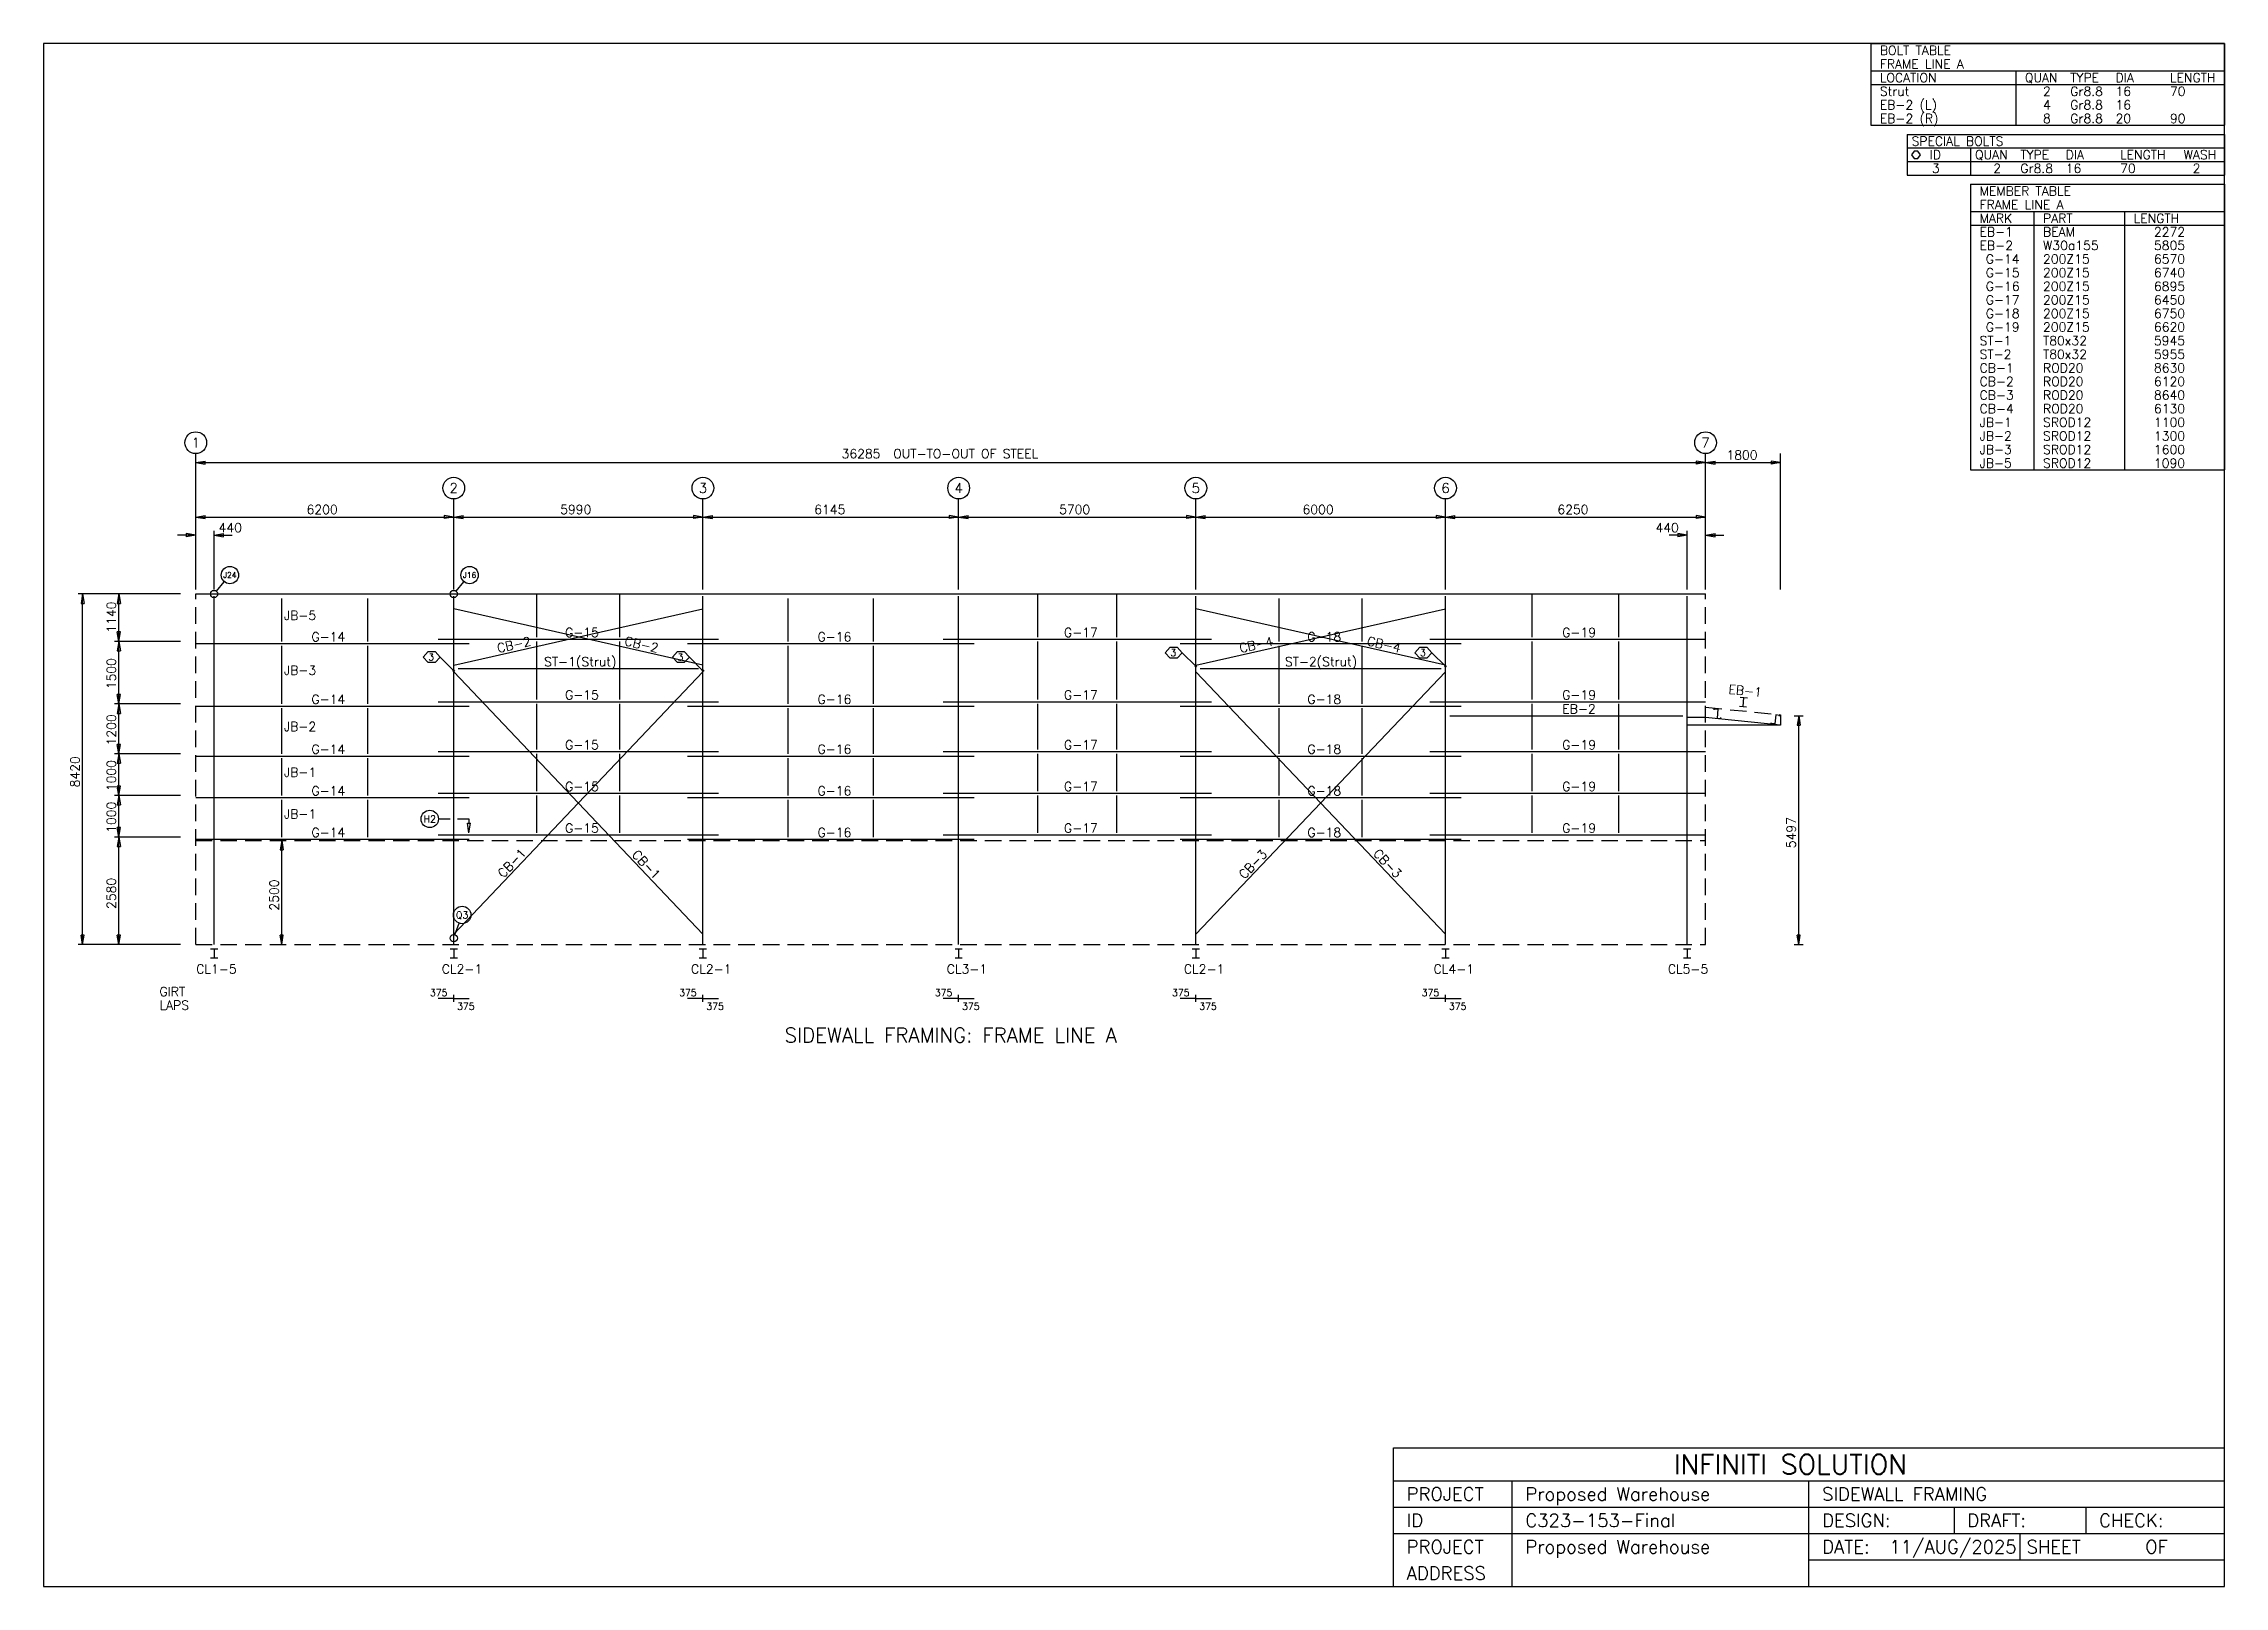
# Model space of a CAD drawing. Extents: x 0 to 52410, y 0 to 37061.
import ezdxf
from ezdxf.enums import TextEntityAlignment as Align

# ---------------------------------------------------------------- set-up
doc = ezdxf.new("R2010")
doc.units = 0
doc.linetypes.add('CONTIN', pattern=[0])
doc.linetypes.add('DASHED', pattern=[592.69, 396.19, -196.5])
doc.layers.get('0').update_dxf_attribs({"linetype": 'CONTIN'})
for name, color, linetype in [('1', 7, 'CONTIN'), ('10', 10, 'CONTIN'), ('11', 7, 'CONTIN'), ('12', 6, 'CONTIN'), ('13', 1, 'CONTIN'), ('14', 7, 'CONTIN'), ('15', 7, 'CONTIN'), ('2', 6, 'CONTIN'), ('22', 7, 'CONTIN'), ('26', 7, 'CONTIN'), ('3', 7, 'CONTIN'), ('4', 7, 'CONTIN'), ('5', 5, 'DASHED'), ('7', 7, 'CONTIN')]:
    doc.layers.add(name, color=color, linetype=linetype)
doc.styles.add('SIMPLEX', font='SIMPLEX')

# ---------------------------------------------------------------- blocks, each defined once
blk = doc.blocks.new('WCOL')
for p, q in [((-10.2, 0), (10.2, 0)), ((0, 0), (0, -25.4)), ((-10.2, -25.4), (10.2, -25.4))]:
    blk.add_line(p, q)
blk = doc.blocks.new('HEXAGON')
for p, q in [((7.6, 10.2), (0, 0)), ((0, 0), (7.6, -10.2)), ((17.8, 10.2), (7.6, 10.2)), ((25.4, 0), (17.8, 10.2)), ((17.8, -10.2), (25.4, 0)), ((7.6, -10.2), (17.8, -10.2))]:
    blk.add_line(p, q)
blk = doc.blocks.new('ARROW')
for p, q in [((0, 0), (-227, 38)), ((-227, 38), (-227, -38)), ((0, 0), (-227, -38))]:
    blk.add_line(p, q)
blk = doc.blocks.new('ARROWP')
for p, q in [((0, 0), (-227, 38)), ((-227, 38), (-227, -38)), ((0, 0), (-227, -38))]:
    blk.add_line(p, q)
blk = doc.blocks.new('CUTSEC')
at = {"layer": '7'}
for p, q in [((-366, 0), (-87, 0)), ((87, 0), (366, 0)), ((366, 0), (366, 105))]:
    blk.add_line(p, q, dxfattribs=at)
at = {"layer": '7', "rotation": 90}
blk.add_blockref('ARROWP', (366, 331), dxfattribs=at)
blk = doc.blocks.new('ZCOL')
for p, q in [((10.2, 0), (0, 0)), ((0, 0), (0, -25.4)), ((10.2, -2.5), (10.2, 0)), ((-10.2, -25.4), (-10.2, -22.9)), ((0, -25.4), (-10.2, -25.4))]:
    blk.add_line(p, q)
blk = doc.blocks.new('SW1FRM')
at = {"layer": '1'}
for p, q in [((0, 8420), (6557.56787, 8420)), ((5842.43262, 8420), (12547.5684, 8420)), ((8196.66602, 7384.59473), (8196.66602, 8420)), ((10193.334, 7384.59473), (10193.334, 8420)), ((11832.4316, 8420), (18692.5664, 8420)), ((17977.4336, 8420), (24392.5684, 8420)), ((20235.002, 7384.59473), (20235.002, 8420)), ((22134.998, 7384.59473), (22134.998, 8420)), ((23677.4336, 8420), (30392.5703, 8420)), ((29677.4297, 8420), (36285, 8420)), ((32118.332, 7384.59473), (32118.332, 8420)), ((34201.668, 7384.59473), (34201.668, 8420)), ((2066.66577, 7279.99951), (2066.66577, 8315.4043)), ((4133.33447, 7279.99951), (4133.33447, 8315.4043)), ((6200, 6706.19971), (12190, 8062.90234)), ((12190, 6706.19971), (6200, 8062.90234)), ((14238.334, 7279.99951), (14238.334, 8315.4043)), ((16286.667, 7279.99951), (16286.667, 8315.4043)), ((24035, 6706.19971), (30035.002, 8062.90234)), ((30035.002, 6706.19971), (24035, 8062.90234)), ((26035.002, 7279.99951), (26035.002, 8315.4043)), ((28035.002, 7279.99951), (28035.002, 8315.4043)), ((0, 7227.70264), (6575.00049, 7227.70264)), ((2066.66577, 5780), (2066.66577, 7175.40479)), ((4133.33447, 5780), (4133.33447, 7175.40479)), ((5824.99951, 7332.29736), (12565, 7332.29736)), ((8196.66602, 5884.59521), (8196.66602, 7279.99951)), ((10193.334, 5884.59521), (10193.334, 7279.99951)), ((11815, 7227.70264), (18710, 7227.70264)), ((14238.334, 5780), (14238.334, 7175.40479)), ((16286.667, 5780), (16286.667, 7175.40479)), ((17960, 7332.29736), (24410.002, 7332.29736)), ((20235.002, 5884.59521), (20235.002, 7279.99951)), ((22134.998, 5884.59521), (22134.998, 7279.99951)), ((23660, 7227.70264), (30410, 7227.70264)), ((26035.002, 5780), (26035.002, 7175.40479)), ((28035.002, 5780), (28035.002, 7175.40479)), ((29660, 7332.29736), (36285, 7332.29736)), ((32118.332, 5884.59521), (32118.332, 7279.99951)), ((34201.668, 5884.59521), (34201.668, 7279.99951)), ((6200, 250), (12190, 6553.7998)), ((12190, 250), (6200, 6553.7998)), ((6304.59521, 6630), (12085.4043, 6630)), ((24035, 250), (30035.002, 6553.7998)), ((30035.002, 250), (24035, 6553.7998)), ((24139.5957, 6630), (29930.4023, 6630)), ((5824.99951, 5832.29736), (12565, 5832.29736)), ((8196.66602, 4684.59521), (8196.66602, 5780)), ((10193.334, 4684.59521), (10193.334, 5780)), ((17960, 5832.29736), (24410.002, 5832.29736)), ((20235.002, 4684.59521), (20235.002, 5780)), ((22134.998, 4684.59521), (22134.998, 5780)), ((29660, 5832.29736), (36285, 5832.29736)), ((32118.332, 4684.59521), (32118.332, 5780)), ((34201.668, 4684.59521), (34201.668, 5780)), ((0, 5727.70264), (6575.00049, 5727.70264)), ((2066.66577, 4580), (2066.66577, 5675.40479)), ((4133.33447, 4580), (4133.33447, 5675.40479)), ((11815, 5727.70264), (18710, 5727.70264)), ((14238.334, 4580), (14238.334, 5675.40479)), ((16286.667, 4580), (16286.667, 5675.40479)), ((23660, 5727.70264), (30410, 5727.70264)), ((26035.002, 4580), (26035.002, 5675.40479)), ((28035.002, 4580), (28035.002, 5675.40479)), ((30139.5977, 5496.7998), (35740.4023, 5496.7998)), ((36285, 5450), (35845, 5450)), ((36285, 5270.00146), (35845, 5270.00146)), ((38084.9883, 5270.00146), (36285, 5450)), ((38084.9883, 5270.00146), (36285, 5270.00146)), ((38084.9883, 5270.00146), (38084.9883, 5270.00146)), ((0, 4527.70215), (6575.00049, 4527.70215)), ((2066.66577, 3580), (2066.66577, 4475.40479)), ((4133.33447, 3580), (4133.33447, 4475.40479)), ((5824.99951, 4632.29736), (12565, 4632.29736)), ((8196.66602, 3684.59521), (8196.66602, 4580)), ((10193.334, 3684.59521), (10193.334, 4580)), ((11815, 4527.70215), (18710, 4527.70215)), ((14238.334, 3580), (14238.334, 4475.40479)), ((16286.667, 3580), (16286.667, 4475.40479)), ((17960, 4632.29736), (24410.002, 4632.29736)), ((20235.002, 3684.59521), (20235.002, 4580)), ((22134.998, 3684.59521), (22134.998, 4580)), ((23660, 4527.70215), (30410, 4527.70215)), ((26035.002, 3580), (26035.002, 4475.40479)), ((28035.002, 3580), (28035.002, 4475.40479)), ((29660, 4632.29736), (36285, 4632.29736)), ((32118.332, 3684.59521), (32118.332, 4580)), ((34201.668, 3684.59521), (34201.668, 4580)), ((0, 3527.70239), (6575.00049, 3527.70239)), ((2066.66577, 2580), (2066.66577, 3475.40479)), ((4133.33447, 2580), (4133.33447, 3475.40479)), ((5824.99951, 3632.29761), (12565, 3632.29761)), ((8196.66602, 2684.59497), (8196.66602, 3580)), ((10193.334, 2684.59497), (10193.334, 3580)), ((11815, 3527.70239), (18710, 3527.70239)), ((14238.334, 2580), (14238.334, 3475.40479)), ((16286.667, 2580), (16286.667, 3475.40479)), ((17960, 3632.29761), (24410.002, 3632.29761)), ((20235.002, 2684.59497), (20235.002, 3580)), ((22134.998, 2684.59497), (22134.998, 3580)), ((23660, 3527.70239), (30410, 3527.70239)), ((26035.002, 2580), (26035.002, 3475.40479)), ((28035.002, 2580), (28035.002, 3475.40479)), ((29660, 3632.29761), (36285, 3632.29761)), ((32118.332, 2684.59497), (32118.332, 3580)), ((34201.668, 2684.59497), (34201.668, 3580)), ((5824.99951, 2632.29736), (12565, 2632.29736)), ((17960, 2632.29736), (24410.002, 2632.29736)), ((29660, 2632.29736), (36285, 2632.29736)), ((0, 2527.70264), (6575.00049, 2527.70264)), ((11815, 2527.70264), (18710, 2527.70264)), ((23660, 2527.70264), (30410, 2527.70264))]:
    blk.add_line(p, q, dxfattribs=at)
at = {"layer": '12'}
for p, q in [((0, 8524.59473), (0, 11793.1846)), ((36285, 8524.59473), (36285, 11793.1846)), ((36285, 8524.59473), (36285, 11793.1846)), ((38085, 8524.59473), (38085, 11793.1846)), ((6200, 8524.59473), (6200, 10703.6553)), ((12190, 8524.59473), (12190, 10703.6553)), ((18335, 8524.59473), (18335, 10703.6553)), ((24035, 8524.59473), (24035, 10703.6553)), ((30035.002, 8524.59473), (30035.002, 10703.6553)), ((36285, 8524.59473), (36285, 10703.6553)), ((439.99997, 8524.59473), (439.99997, 9936.62598)), ((35845, 8524.59473), (35845, 9936.62598)), ((-1952.4376, 8420), (-2824.0615, 8420)), ((-366.08203, 8420), (-1952.4376, 8420)), ((-1847.8428, 8420), (-1847.8428, 8420)), ((-366.08203, 7279.99951), (-1952.4376, 7279.99951)), ((-1847.8428, 7279.99951), (-1847.8428, 7279.99951)), ((-1847.8427, 7279.99951), (-1847.8427, 7279.99951)), ((-366.08203, 5780), (-1952.4376, 5780)), ((-1847.8428, 5780), (-1847.8428, 5780)), ((-1847.8428, 5780), (-1847.8428, 5780)), ((38414.7656, 5496.7998), (38632.668, 5496.7998)), ((-366.08203, 4580), (-1952.4376, 4580)), ((-1847.8428, 4580), (-1847.8428, 4580)), ((-1847.8428, 4580), (-1847.8428, 4580)), ((-366.08203, 3580), (-1952.4376, 3580)), ((-1847.8428, 3580), (-1847.8428, 3580)), ((-1847.8428, 3580), (-1847.8428, 3580)), ((-366.08203, 2580), (-1952.4376, 2580)), ((-1847.8428, 2580), (-1847.8428, 2580)), ((-1847.8427, 2580), (-1847.8427, 2580)), ((-1952.4376, 0), (-2824.0615, 0)), ((-366.08203, 0), (-1952.4376, 0)), ((-1847.8428, 0), (-1847.8428, 0)), ((38414.7656, 0), (38632.668, 0))]:
    blk.add_line(p, q, dxfattribs=at)
at = {"layer": '13'}
for centre in [(0, 12054.6719), (36285, 12054.6719), (6200, 10965.1426), (12190, 10965.1426), (18335, 10965.1426), (24035, 10965.1426), (30035.002, 10965.1426)]:
    blk.add_circle(centre, 261.48718, dxfattribs=at)
at = {"layer": '2'}
for p, q in [((0, 11575.2783), (36285, 11575.2783)), ((36285, 11575.2783), (38085, 11575.2783)), ((0, 10267.8428), (36285, 10267.8428)), ((0, 9832.03027), (-435.81195, 9832.03027)), ((439.99997, 9832.03027), (875.81195, 9832.03027)), ((35845, 9832.03027), (35409.1875, 9832.03027)), ((36285, 9832.03027), (36720.8125, 9832.03027)), ((-2719.4668, 0), (-2719.4668, 8420)), ((-1847.8428, 7279.99951), (-1847.8428, 8420)), ((-1847.8428, 5780), (-1847.8427, 7279.99951)), ((6200, 6577.70264), (5873.14111, 6904.56152)), ((12190, 6577.70264), (11863.1406, 6904.56152)), ((24035, 6682.29736), (23708.1426, 7009.15625)), ((30035.002, 6682.29736), (29708.1445, 7009.15625)), ((-1847.8428, 4580), (-1847.8428, 5780)), ((38523.7148, 0), (38523.7148, 5496.7998)), ((-1847.8428, 3580), (-1847.8428, 4580)), ((-1847.8428, 2580), (-1847.8428, 3580)), ((-1847.8428, 0), (-1847.8427, 2580)), ((2066.66675, 0), (2066.66675, 2500)), ((6200, -1294.3615), (5824.99951, -1294.3615)), ((6200, -1376.0763), (6200, -1212.6467)), ((6200, -1376.0763), (6200, -1212.6467)), ((6200, -1294.3615), (6575.00049, -1294.3615)), ((12190, -1294.3615), (11815, -1294.3615)), ((12190, -1376.0763), (12190, -1212.6467)), ((12190, -1376.0763), (12190, -1212.6467)), ((12190, -1294.3615), (12565, -1294.3615)), ((18335, -1294.3615), (17960, -1294.3615)), ((18335, -1376.0763), (18335, -1212.6467)), ((18335, -1376.0763), (18335, -1212.6467)), ((18335, -1294.3615), (18710, -1294.3615)), ((24035, -1294.3615), (23660, -1294.3615)), ((24035, -1376.0763), (24035, -1212.6467)), ((24035, -1376.0763), (24035, -1212.6467)), ((24035, -1294.3615), (24410.002, -1294.3615)), ((30035.002, -1294.3615), (29660, -1294.3615)), ((30035.002, -1376.0763), (30035.002, -1212.6467)), ((30035.002, -1376.0763), (30035.002, -1212.6467)), ((30035.002, -1294.3615), (30410, -1294.3615))]:
    blk.add_line(p, q, dxfattribs=at)
for centre in [(6200, 6577.70264), (12190, 6577.70264), (24035, 6682.29736), (30035.002, 6682.29736)]:
    blk.add_circle(centre, 16.34295, dxfattribs=at)
at = {"layer": '4'}
for p, q in [((439.99997, 0), (439.99997, 8367.70215)), ((6200, 0), (6200, 8367.70215)), ((12190, 0), (12190, 8367.70215)), ((18335, 0), (18335, 8367.70215)), ((24035, 0), (24035, 8367.70215)), ((30035.002, 0), (30035.002, 8367.70215)), ((35845, 0), (35845, 8367.70215))]:
    blk.add_line(p, q, dxfattribs=at)
at = {"layer": '5'}
for p, q in [((0, 0), (0, 8420)), ((36285, 0), (36285, 8420)), ((36285, 5700), (38085, 5520)), ((38085, 5520), (38085, 5270.00146)), ((0, 0), (0, 2500)), ((0, 2500), (36285, 2500)), ((36285, 0), (36285, 2500)), ((0, 0), (36285, 0))]:
    blk.add_line(p, q, dxfattribs=at)
at = {"layer": '7'}
for p, q in [((496.02786, 8486.76953), (686.52264, 8713.78613)), ((6256.02832, 8486.76953), (6446.52246, 8713.78613)), ((6229.81299, 234.30524), (6331.17676, 512.78302))]:
    blk.add_line(p, q, dxfattribs=at)
for centre, radius in [((820.9895, 8874.03223), 209.18973), ((6580.98926, 8874.03223), 209.18973), ((439.99997, 8420), 87.16239), ((6200, 8420), 87.16239), ((5624.72852, 3015.81226), 209.18973), ((6402.72852, 709.35565), 209.18973), ((6200, 152.39999), 87.16239)]:
    blk.add_circle(centre, radius, dxfattribs=at)
at = {"layer": '10', "rotation": -5.711}
for name, p, xscale, yscale, zscale in [('WCOL', (37184.9961, 5717.17236), 8.57897568, -8.5789757, -8.5789757), ('ZCOL', (36583.5117, 5652.71631), -8.75, 8.46988392, 8.46988392), ('ZCOL', (37974.4258, 5513.62451), 8.75, 8.46988392, 8.46988392)]:
    blk.add_blockref(name, p, dxfattribs=dict(at, xscale=xscale, yscale=yscale, zscale=zscale))
at = {"layer": '10', "xscale": 8.57897568, "yscale": 8.57897568, "zscale": 8.57897568}
for p in [(439.99997, -104.59486), (6200, -104.59486), (12190, -104.59486), (18335, -104.59486), (24035, -104.59486), (30035.002, -104.59486), (35845, -104.59486)]:
    blk.add_blockref('WCOL', p, dxfattribs=at)
at = {"layer": '2'}
for p, rotation in [((0, 11575.2783), 180), ((36285, 11575.2783), 180), ((0, 10267.8428), 180), ((6200, 10267.8428), 180), ((12190, 10267.8428), 180), ((18335, 10267.8428), 180), ((24035, 10267.8428), 180), ((30035.002, 10267.8428), 180), ((439.99997, 9832.03027), 180), ((36285, 9832.03027), 180), ((-2719.4668, 8420), 90), ((-1847.8428, 8420), 90), ((-1847.8428, 7279.99951), 270), ((-1847.8427, 7279.99951), 90), ((-1847.8428, 5780), 270), ((-1847.8428, 5780), 90), ((38523.7148, 5496.7998), 90), ((-1847.8428, 4580), 270), ((-1847.8428, 4580), 90), ((-1847.8428, 3580), 270), ((-1847.8428, 3580), 90), ((-1847.8428, 2580), 270), ((-1847.8427, 2580), 90), ((2066.66675, 2500), 90), ((-2719.4668, 0), 270), ((-1847.8428, 0), 270), ((2066.66675, 0), 270), ((38523.7148, 0), 270)]:
    blk.add_blockref('ARROW', p, dxfattribs=dict(at, rotation=rotation))
for p in [(36285, 11575.2783), (38085, 11575.2783), (6200, 10267.8428), (12190, 10267.8428), (18335, 10267.8428), (24035, 10267.8428), (30035.002, 10267.8428), (36285, 10267.8428), (0, 9832.03027), (35845, 9832.03027)]:
    blk.add_blockref('ARROW', p, dxfattribs=at)
at = {"layer": '2', "xscale": -16.085579, "yscale": 12.8684635, "zscale": 12.8684635}
for p in [(5873.14111, 6904.56152), (11863.1406, 6904.56152), (23708.1426, 7009.15625), (29708.1445, 7009.15625)]:
    blk.add_blockref('HEXAGON', p, dxfattribs=at)
at = {"layer": '7', "yscale": -1, "zscale": -1}
blk.add_blockref('CUTSEC', (6200, 3015.81226), dxfattribs=at)
at = {"layer": '11', "style": 'SIMPLEX'}
for s, height, p in [('36285', 217.905975, (15522.1807, 11679.874)), ('1800', 217.905975, (36787.3203, 11647.9141)), ('6200', 217.905975, (2664.18823, 10340.4775)), ('5990', 217.905975, (8759.1875, 10340.4775)), ('6145', 217.905975, (14864.8203, 10340.4775)), ('5700', 217.905975, (20749.1895, 10340.4775)), ('6000', 217.905975, (26599.1875, 10340.4775)), ('6250', 217.905975, (32724.1895, 10340.4775)), ('440', 217.905975, (548.95294, 9904.66602)), ('440', 217.905975, (35082.3281, 9904.66602)), ('375', 163.429489, (5627.99658, -1239.885)), ('375', 163.429489, (6281.71436, -1566.7439)), ('375', 163.429489, (11617.9971, -1239.885)), ('375', 163.429489, (12271.7139, -1566.7439)), ('375', 163.429489, (17762.9961, -1239.885)), ('375', 163.429489, (18416.7148, -1566.7439)), ('375', 163.429489, (23462.9961, -1239.885)), ('375', 163.429489, (24116.7148, -1566.7439)), ('375', 163.429489, (29462.998, -1239.885)), ('375', 163.429489, (30116.7168, -1566.7439))]:
    blk.add_text(s, height=height, dxfattribs=at).set_placement(p)
for s, p in [('1140', (-1920.4781, 7490.45508)), ('1500', (-1920.4781, 6132.32129)), ('1200', (-1920.4781, 4782.32129)), ('8420', (-2792.1018, 3774.18823)), ('1000', (-1920.4781, 3682.32202)), ('1000', (-1920.4781, 2682.32153)), ('5497', (38451.082, 2312.58813)), ('2580', (-1920.4781, 854.18805)), ('2500', (1994.03137, 814.18811))]:
    blk.add_text(s, height=217.905975, rotation=90, dxfattribs=at).set_placement(p)
at = {"layer": '13', "style": 'SIMPLEX'}
for s, p in [('1', (0, 11937.002)), ('7', (36285, 11937.002)), ('2', (6200, 10847.4727)), ('3', (12190, 10847.4727)), ('4', (18335, 10847.4727)), ('5', (24035, 10847.4727)), ('6', (30035.002, 10847.4727))]:
    blk.add_text(s, height=235.33847, dxfattribs=at).set_placement(p, align=Align.CENTER)
at = {"layer": '15', "style": 'SIMPLEX'}
blk.add_text(' OUT-TO-OUT OF STEEL', height=217.905975, dxfattribs=at).set_placement((16611.7109, 11679.874))
blk.add_text('SIDEWALL FRAMING: FRAME LINE A', height=348.649567, dxfattribs=at).set_placement((18142.5, -2351.2056), align=Align.CENTER)
at = {"layer": '2', "style": 'SIMPLEX'}
for s, height, p in [('3', 163.42949, (5587.13965, 6822.84717)), ('3', 163.42949, (11577.1387, 6822.84717)), ('3', 163.42949, (23422.1406, 6927.44238)), ('3', 163.42949, (29422.1445, 6927.44238)), ('GIRT', 217.905975, (-871.6239, -1239.885)), ('LAPS', 217.905975, (-871.6239, -1566.744))]:
    blk.add_text(s, height=height, dxfattribs=at).set_placement(p)
at = {"layer": '3', "style": 'SIMPLEX'}
for s, p in [('JB-5', (2118.96338, 7797.70264)), (' G-14', (2631.50171, 7282.17871)), (' G-15', (8726.50195, 7386.77393)), (' G-16', (14794.002, 7282.17871)), (' G-17', (20716.502, 7386.77393)), (' G-18', (26566.502, 7282.17871)), (' G-19', (32691.5, 7386.77393)), ('ST-1(Strut)', (8372.40527, 6684.47656)), ('ST-2(Strut)', (26174.2715, 6684.47656)), ('JB-3', (2118.96338, 6477.70264)), (' G-14', (2631.50171, 5782.17871)), (' G-15', (8726.50195, 5886.77393)), (' G-16', (14794.002, 5782.17871)), (' G-17', (20716.502, 5886.77393)), (' G-18', (26566.502, 5782.17871)), (' G-19', (32691.5, 5886.77393)), ('EB-2', (32841.9375, 5551.27637)), ('JB-2', (2118.96338, 5127.70264)), (' G-14', (2631.50171, 4582.17871)), (' G-15', (8726.50195, 4686.77393)), (' G-16', (14794.002, 4582.17871)), (' G-17', (20716.502, 4686.77393)), (' G-18', (26566.502, 4582.17871)), (' G-19', (32691.5, 4686.77393)), ('JB-1', (2118.96338, 4027.70215)), (' G-14', (2631.50171, 3582.17896)), (' G-15', (8726.50195, 3686.77417)), (' G-16', (14794.002, 3582.17896)), (' G-17', (20716.502, 3686.77417)), (' G-18', (26566.502, 3582.17896)), (' G-19', (32691.5, 3686.77417)), ('JB-1', (2118.96338, 3027.70239)), (' G-14', (2631.50171, 2582.1792)), (' G-15', (8726.50195, 2686.77417)), (' G-16', (14794.002, 2582.1792)), (' G-17', (20716.502, 2686.77417)), (' G-18', (26566.502, 2582.1792)), (' G-19', (32691.5, 2686.77417)), (' CL1-5', (-137.45091, -699.47821)), (' CL2-1', (5764.18799, -699.47821)), (' CL2-1', (11754.1875, -699.47821)), (' CL3-1', (17899.1875, -699.47821)), (' CL2-1', (23599.1895, -699.47821)), (' CL4-1', (29599.1875, -699.47821)), (' CL5-5', (35229.4141, -699.47821))]:
    blk.add_text(s, height=217.905975, dxfattribs=at).set_placement(p)
for s, rotation, p in [('CB-2', 12.762, (7271.0459, 7004.64209)), ('CB-2', -12.762, (10290.1143, 7192.37012)), ('CB-4', 12.741, (25108.5313, 7004.79492)), ('CB-4', -12.741, (28132.5605, 7192.2251)), ('EB-1', -5.711, (36827.2344, 6026.68945)), ('CB-1', 46.462, (7391.57959, 1583.08838)), ('CB-1', -46.462, (10465.5615, 2143.86206)), ('CB-3', 46.414, (25202.5859, 1555.72156)), ('CB-3', -46.414, (28281.5078, 2171.29468))]:
    blk.add_text(s, height=217.905975, rotation=rotation, dxfattribs=at).set_placement(p)
at = {"layer": '7', "style": 'SIMPLEX'}
for s, height, p in [('J24', 133.881424, (820.9895, 8874.03223)), ('J16', 133.881424, (6580.98926, 8874.03223)), ('H2', 167.351791, (5624.72852, 3015.81226)), ('Q3', 167.351791, (6402.72852, 709.35565))]:
    blk.add_text(s, height=height, dxfattribs=at).set_placement(p, align=Align.MIDDLE_CENTER)
blk = doc.blocks.new('SW1TBL')
for p, q in [((-6101.3672, 0), (0, 0)), ((-6101.3672, 0), (-6101.3672, -6864.04)), ((0, 0), (0, -6864.04)), ((-6101.3672, -653.71796), (0, -653.71796)), ((-6101.3672, -653.71796), (-6101.3672, -980.57697)), ((-6101.3672, -980.57697), (-6101.3672, -6864.04)), ((-6101.3672, -980.57697), (0, -980.57697)), ((-4576.0259, -653.71796), (-4576.0259, -980.57697)), ((-4576.0259, -980.57697), (-4576.0259, -6864.04)), ((-2396.9658, -653.71796), (-2396.9658, -980.57697)), ((-2396.9658, -980.57697), (-2396.9658, -6864.04)), ((-6101.3672, -6864.04), (0, -6864.04))]:
    blk.add_line(p, q)
at = {"layer": '14', "style": 'SIMPLEX'}
for s, p in [('MEMBER TABLE', (-5883.4614, -272.38248)), ('FRAME LINE A', (-5883.4614, -599.24139)), ('MARK', (-5883.4614, -926.10046)), ('PART', (-4358.1196, -926.10046)), ('LENGTH', (-2179.0601, -926.10046))]:
    blk.add_text(s, height=217.905975, dxfattribs=at).set_placement(p)
at = {"layer": '26', "style": 'SIMPLEX'}
for s, p in [('EB-1', (-5883.4614, -1252.9594)), ('BEAM', (-4358.1196, -1252.9594)), ('   2272', (-2179.0601, -1252.9594)), ('EB-2', (-5883.4614, -1579.8182)), ('W30a155', (-4358.1196, -1579.8182)), ('   5805', (-2179.0601, -1579.8182)), (' G-14', (-5883.4614, -1906.6772)), (' G-15', (-5883.4614, -2233.5361)), ('200Z15', (-4358.1196, -1906.6772)), ('200Z15', (-4358.1196, -2233.5361)), ('   6570', (-2179.0601, -1906.6772)), ('   6740', (-2179.0601, -2233.5361)), (' G-16', (-5883.4614, -2560.395)), ('200Z15', (-4358.1196, -2560.395)), ('   6895', (-2179.0601, -2560.395)), (' G-17', (-5883.4614, -2887.2539)), (' G-18', (-5883.4614, -3214.113)), ('200Z15', (-4358.1196, -2887.2539)), ('200Z15', (-4358.1196, -3214.113)), ('   6450', (-2179.0601, -2887.2539)), ('   6750', (-2179.0601, -3214.113)), ('ST-1', (-5883.4614, -3867.8313)), (' G-19', (-5883.4614, -3540.9719)), ('T80x32', (-4358.1196, -3867.8313)), ('200Z15', (-4358.1196, -3540.9719)), ('   5945', (-2179.0601, -3867.8313)), ('   6620', (-2179.0601, -3540.9719)), ('ST-2', (-5883.4614, -4194.6904)), ('T80x32', (-4358.1196, -4194.6904)), ('   5955', (-2179.0601, -4194.6904)), ('CB-1', (-5883.4614, -4521.5493)), ('CB-2', (-5883.4614, -4848.4087)), ('ROD20', (-4358.1196, -4521.5493)), ('ROD20', (-4358.1196, -4848.4087)), ('   8630', (-2179.0601, -4521.5493)), ('   6120', (-2179.0601, -4848.4087)), ('CB-3', (-5883.4614, -5175.2676)), ('ROD20', (-4358.1196, -5175.2676)), ('   8640', (-2179.0601, -5175.2676)), ('JB-1', (-5883.4614, -5828.9858)), ('CB-4', (-5883.4614, -5502.127)), ('SROD12', (-4358.1196, -5828.9858)), ('ROD20', (-4358.1196, -5502.127)), ('   6130', (-2179.0601, -5502.127)), ('   1100', (-2179.0601, -5828.9858)), ('JB-2', (-5883.4614, -6155.8452)), ('JB-3', (-5883.4614, -6482.7041)), ('SROD12', (-4358.1196, -6155.8452)), ('SROD12', (-4358.1196, -6482.7041)), ('   1300', (-2179.0601, -6155.8452)), ('   1600', (-2179.0601, -6482.7041)), ('JB-5', (-5883.4614, -6809.563)), ('SROD12', (-4358.1196, -6809.563)), ('   1090', (-2179.0601, -6809.563))]:
    blk.add_text(s, height=217.905975, dxfattribs=at).set_placement(p)
blk = doc.blocks.new('SW1BLT')
for p, q in [((-8498.333, 0), (0, 0)), ((-8498.333, 0), (-8498.333, -1961.1536)), ((0, 0), (0, -1961.1536)), ((-8498.333, -653.71796), (0, -653.71796)), ((-8498.333, -980.57697), (0, -980.57697)), ((-5011.8374, -653.71796), (-5011.8374, -980.57697)), ((-5011.8374, -980.57697), (-5011.8374, -1961.1536)), ((-8498.333, -1961.1536), (0, -1961.1536))]:
    blk.add_line(p, q)
at = {"layer": '14', "style": 'SIMPLEX'}
for s, p in [('BOLT TABLE', (-8280.4268, -272.38248)), ('FRAME LINE A', (-8280.4268, -599.24139)), ('LOCATION', (-8280.4268, -926.10046)), ('QUAN', (-4793.9312, -926.10046)), ('TYPE', (-3704.4011, -926.10046)), ('DIA', (-2614.8713, -926.10046)), ('LENGTH', (-1307.4358, -926.10046))]:
    blk.add_text(s, height=217.905975, dxfattribs=at).set_placement(p)
at = {"layer": '26', "style": 'SIMPLEX'}
for s, height, p in [('Strut', 217.905975, (-8280.4268, -1252.9594)), ('2', 217.90598, (-4358.1191, -1252.9594)), ('Gr8.8', 217.905975, (-3704.4011, -1252.9594)), ('16', 217.905975, (-2614.8713, -1252.9594)), ('70', 217.905975, (-1307.4358, -1252.9594)), ('EB-2 (L)', 217.905975, (-8280.4268, -1579.8182)), ('4', 217.90598, (-4358.1191, -1579.8182)), ('Gr8.8', 217.905975, (-3704.4011, -1579.8182)), ('16', 217.905975, (-2614.8713, -1579.8182)), ('EB-2 (R)', 217.905975, (-8280.4268, -1906.6772)), ('8', 217.90598, (-4358.1191, -1906.6772)), ('Gr8.8', 217.905975, (-3704.4011, -1906.6772)), ('20', 217.905975, (-2614.8713, -1906.6772)), ('90', 217.905975, (-1307.4358, -1906.6772))]:
    blk.add_text(s, height=height, dxfattribs=at).set_placement(p)
blk = doc.blocks.new('SW1BTSPC')
for p, q in [((-7626.7095, 0), (0, 0)), ((-7626.7095, 0), (-7626.7095, -980.57697)), ((0, 0), (0, -980.57697)), ((-7626.7095, -326.85898), (0, -326.85898)), ((-6101.3677, -326.85898), (-6101.3677, -980.57697)), ((-7626.7095, -653.71796), (0, -653.71796)), ((-7626.7095, -980.57697), (0, -980.57697))]:
    blk.add_line(p, q)
at = {"layer": '14', "xscale": 8.57897568, "yscale": 8.57897568, "zscale": 8.57897568}
blk.add_blockref('HEXAGON', (-7517.7559, -490.28845), dxfattribs=at)
at = {"layer": '14', "style": 'SIMPLEX'}
for s, p in [('SPECIAL BOLTS', (-7517.7559, -272.38248)), ('ID', (-7081.9438, -599.24139)), ('QUAN', (-5992.4146, -599.24139)), ('TYPE', (-4902.8848, -599.24139)), ('DIA', (-3813.3547, -599.24139)), ('LENGTH', (-2505.9192, -599.24139)), ('WASH', (-980.57733, -599.24139))]:
    blk.add_text(s, height=217.905975, dxfattribs=at).set_placement(p)
at = {"layer": '26', "style": 'SIMPLEX'}
for s, height, p in [('   3', 217.905975, (-7517.7559, -926.10046)), ('2', 217.90598, (-5556.6025, -926.10046)), ('Gr8.8', 217.905975, (-4902.8848, -926.10046)), ('16', 217.905975, (-3813.3547, -926.10046)), ('70', 217.905975, (-2505.9192, -926.10046)), ('2', 217.90598, (-762.67139, -926.10046))]:
    blk.add_text(s, height=height, dxfattribs=at).set_placement(p)

msp = doc.modelspace()

# ---------------------------------------------------------------- linework, layer by layer
for p, q in [((32441.625, 0), (32441.625, 3328.01855)), ((32441.625, 3328.01855), (52409.7383, 3328.01855)), ((52409.7383, 0), (52409.7383, 3328.01855)), ((32441.625, 2535.63306), (52409.7383, 2535.63306)), ((35294.2109, 0), (35294.2109, 2535.63306)), ((42425.6836, 0), (42425.6836, 2535.63306)), ((32441.625, 1901.72498), (52409.7383, 1901.72498)), ((45912.1758, 1901.72498), (45912.1758, 1267.81653)), ((49081.7148, 1901.72498), (49081.7148, 1267.81653)), ((32441.625, 1267.81653), (52409.7383, 1267.81653)), ((47496.9492, 1267.81653), (47496.9492, 633.908264)), ((42425.6836, 633.908264), (52409.7383, 633.908264)), ((32441.625, 0), (52409.7383, 0))]:
    msp.add_line(p, q)
at = {"layer": '22'}
for p, q in [((52409.7383, 37061.1758), (0, 37061.1758)), ((0, 37061.1758), (0, 0)), ((52409.7383, 0), (52409.7383, 37061.1758)), ((0, 0), (52409.7383, 0))]:
    msp.add_line(p, q, dxfattribs=at)

# ---------------------------------------------------------------- block references
for name, p in [('SW1BLT', (52409.7383, 37061.1758)), ('SW1BTSPC', (52409.7383, 34882.1172)), ('SW1TBL', (52409.7383, 33683.6328)), ('SW1FRM', (3656.06592, 15419.8867))]:
    msp.add_blockref(name, p)

# ---------------------------------------------------------------- texts
at = {"layer": '14', "style": 'SIMPLEX'}
for s, height, p in [('INFINITI SOLUTION', 475.431244, (39176.9023, 2694.11035)), ('PROJECT', 316.954132, (32758.5801, 2060.20215)), ('Proposed Warehouse', 316.954132, (35611.1641, 2060.20215)), ('SIDEWALL FRAMING', 316.954132, (42742.6367, 2060.20215)), ('ID', 316.954132, (32758.5801, 1426.29358)), ('C323-153-Final', 316.954132, (35611.1641, 1426.29358)), ('DESIGN:', 316.954132, (42742.6367, 1426.29358)), ('DRAFT:', 316.954132, (46229.1328, 1426.29358)), ('CHECK:', 316.954132, (49398.6719, 1426.29358)), ('PROJECT', 316.954132, (32758.5801, 792.385315)), ('Proposed Warehouse', 316.954132, (35611.1641, 792.385315)), ('DATE:', 316.954132, (42742.6367, 792.385315)), ('11/AUG/2025', 316.954132, (44359.1016, 792.385315)), ('SHEET', 316.954132, (47655.4258, 792.385315)), ('OF', 316.954132, (50508.0156, 792.385315)), ('ADDRESS', 316.954132, (32758.5801, 158.477066))]:
    msp.add_text(s, height=height, dxfattribs=at).set_placement(p)

doc.saveas('drawing.dxf')
